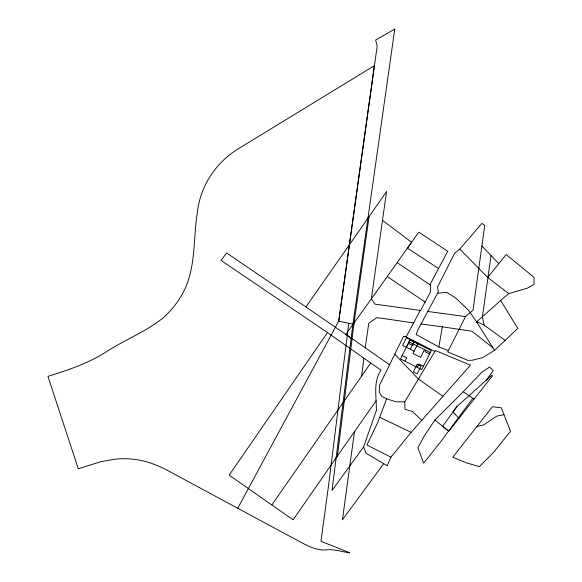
<?xml version="1.0" encoding="UTF-8"?>
<svg xmlns="http://www.w3.org/2000/svg" width="582" height="582" viewBox="0 0 582 582"><rect width="100%" height="100%" fill="white"/><g stroke="black" fill="none" stroke-linecap="round" stroke-linejoin="round"><path stroke-width="0.87" d="M348.756 323.294L328.394 486.77L320.944 541.26L349.717 552.798C341.561 551.838 333.624 548.644 325.112 549.983C312.403 550.274 301.767 542.22 290.862 536.88L167.718 470.54C157.577 465.127 146.657 460.988 135.22 459.453A86.623 86.623 0 0 0 114.567 459.249L101.006 461.664L78.272 468.772L47.935 376.372C67.665 370.21 87.482 363.612 105.109 352.561C123.806 340.259 145.136 332.118 162.742 318.194C172.236 309.988 179.882 299.766 185.2 288.403C195.705 265.065 193.319 238.635 197.16 213.878A86.107 86.107 0 0 1 205.111 185.36C212.335 170.475 223.779 157.766 237.849 149.05L374.408 65.686L377.223 45.993L375.63 40.005L394.756 29.1L352.859 324.589L332.031 490.473L363.561 446.998L376.343 410.463M327.491 332.584L221.051 260.423L226.653 252.974L305.914 306.932L369.097 216.613L354.082 322.894L337.385 456.019L293.095 519.835L229.17 475.145L327.491 332.584L381.021 370.232C372.822 382.185 376.67 396.975 376.343 410.47M354.533 431.262L342.434 519.799L383.683 463.665M361.597 376.103L363.888 358.214M491.048 255.571L482.413 316.783L484.057 325.025L505.132 340.426L517.762 328.364L500.68 300.472L508.726 293.604L527.379 288.148L534.065 284.409L533.934 277.287L506.18 254.516L487.701 277.469L508.726 293.604M505.132 340.426L494.547 350.328L486.203 355.486L482.587 357.639L472.278 360.258L467.848 360.353L447.696 351.899L465.542 316.586L473.006 310.155L484.77 225.183L481.838 223.452L459.787 249.096L454.527 253.425L437.489 287.101L438.29 291.858L417.854 329.914L416.145 334.519L438.835 346.967L448.358 350.582M338.731 321.213L374.408 65.686L338.731 321.213L352.91 324.152M352.859 324.589L371.338 298.908L386.586 191.456L367.809 218.446M363.561 446.998L366.071 453.247L387.205 465.746L390.929 457.176L411.11 432.361L470.452 365.169L435.365 350.546L404.752 401.827L395.956 401.813L386.586 398.735L382.025 396.56L379.246 392.188L379.486 385.269L389.591 364.769L365.227 347.76L368.784 323.199L377.041 317.568L413.606 322.937L420.255 310.388M438.835 346.967L442.349 326.829L471.893 331.238L492.969 347.825M390.929 457.176L366.98 445.004L378.125 421.615L386.586 398.735M389.591 364.769L403.537 336.301L405.254 336.578L434.834 351.433M406.454 347.33L410.303 339.655M410.288 349.251L414.144 341.583M404.985 361.189L406.665 357.828L402.155 355.558M413.526 344.166L412.827 345.548L408.317 343.285M424.489 349.666L420.641 357.341L412.965 353.492L417.978 343.511L406.469 337.727L402.62 345.402L414.129 351.179M417.258 367.351L418.945 363.99L423.456 366.253M425.798 350.328L425.107 351.71L429.618 353.98M438.537 268.549L447.725 251.235L418.764 232.153L371.338 298.908L374.946 304.153L420.699 310.446L430.665 291.611L430.309 284.001L438.537 268.549L407.502 248.179L411.67 242.308L382.505 220.403M413.606 322.937L406.236 336.738L403.537 336.301M237.747 508.261L338.782 320.944M486.13 380.301L493.274 370.639L489.578 367.046L481.707 372.342L463.236 391.751L434.921 419.986L424.14 436.122L417.898 447.776L423.667 463.17L441.069 441.243L472.766 398.364M336.141 457.816L376.081 400.809M271.903 504.812L370.712 363.023M458.892 418.385L492.408 375.877L491.783 375.23L456.819 406.651L453.043 411.903L458.892 418.385L448.853 431.262L434.921 419.986M456.819 406.651L442.626 426.359L448.584 431.051M354.082 322.894L345.781 334.337L352.103 338.709L305.914 306.932M500.68 300.472L476.614 321.926L494.547 350.328M477.007 426.41L483.649 424.969L496.693 416.137L503.997 414.69L510.523 431.182L493.674 452.229L479.386 466.611L466.284 462.836L452.774 457.19L492.496 406.731L501.226 407.793L503.997 414.69M437.555 293.226L446.627 292.368L455.67 297.969L468.692 310.373L476.614 321.926L476.323 321.504L484.057 325.025M421.012 323.963L442.349 326.829M427.821 311.486L465.542 316.586M379.748 417.316L411.11 432.361M409.008 341.896L430.316 352.59M474.039 399.128L463.236 391.751M397.244 262.7L430.36 284.998M387.394 276.654L425.129 302.065M351.172 338.055L365.227 347.76M442.793 396.153L418.312 378.991L394.807 354.198M421.804 420.386L412.529 411.547L404.927 409.277L404.752 401.827M459.787 249.096L487.701 277.469M481.911 246.011L498.607 263.479M410.004 339.924L400.467 358.919L421.768 369.614L431.306 350.619L410.004 339.924M417.178 364.237L413.329 371.905L417.163 373.833L421.012 366.165L417.178 364.237"/></g></svg>
